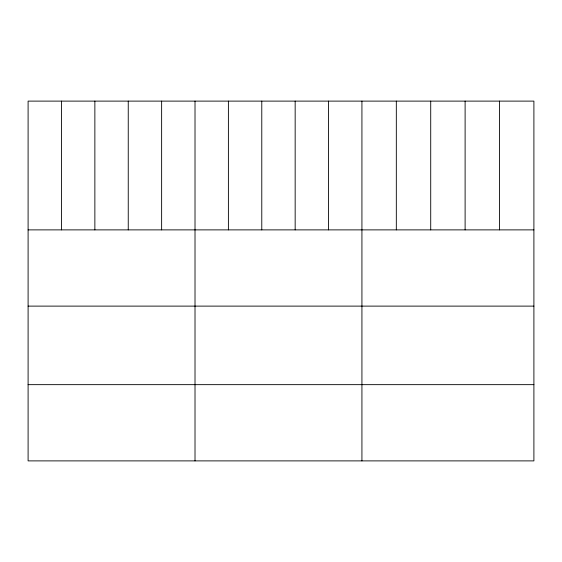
<?xml version="1.0" encoding="UTF-8"?>
<svg xmlns="http://www.w3.org/2000/svg" width="562" height="562" viewBox="0 0 562 562"><rect width="100%" height="100%" fill="white"/><g stroke="black" fill="none" stroke-linecap="round" stroke-linejoin="round"><path stroke-width="0.84" d="M533.9 229.879L533.9 460.889L28.1 460.889L28.1 101.111L533.9 101.111L533.9 229.879L28.1 229.879M28.1 306.114L533.9 306.114M28.1 384.654L533.9 384.654M499.506 101.111L499.506 229.879M465.111 101.111L465.111 229.879M430.717 101.111L430.717 229.879M396.322 101.111L396.322 229.879M361.928 101.111L361.928 460.889M328.545 101.111L328.545 229.879M295.162 101.111L295.162 229.879M261.78 101.111L261.78 229.879M228.397 101.111L228.397 229.879M195.014 101.111L195.014 460.889M161.631 101.111L161.631 229.879M128.248 101.111L128.248 229.879M94.866 101.111L94.866 229.879M61.483 101.111L61.483 229.879"/></g></svg>
